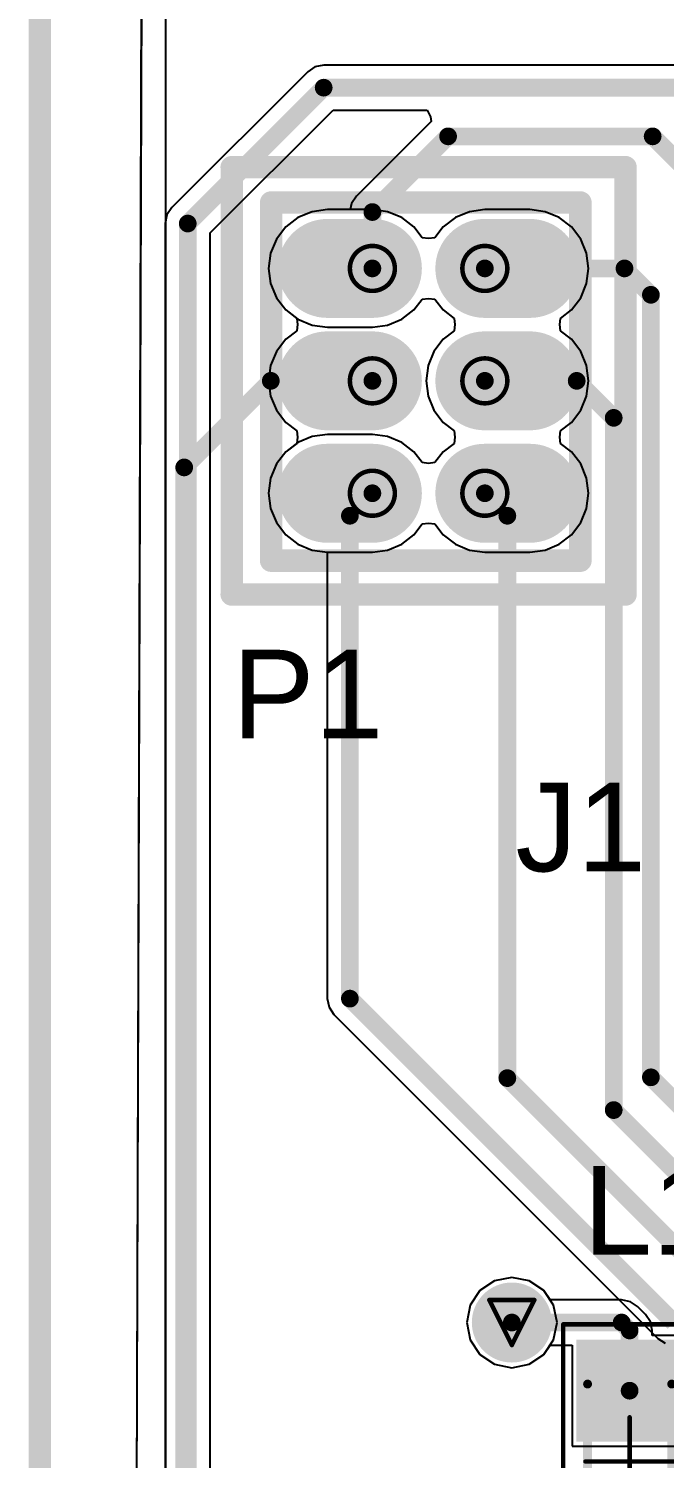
# Model space of a CAD drawing. Header units: inches. Extents: x -3 to 423, y -3 to 110.
# Drawn here: x 31.24 to 38.42, y 24.04 to 40.2 of the extents above; entities that cross this region are included whole.
import ezdxf

# ---------------------------------------------------------------- set-up
doc = ezdxf.new("R2010")
doc.units = ezdxf.units.IN
for name, color, linetype in [('Board Outline', 56, 'Continuous'), ('Bottom Layer', 5, 'Continuous'), ('Bottom Solder', 6, 'Continuous'), ('Drill Drawing', 1, 'Continuous'), ('Mechanical 1', 6, 'Continuous'), ('Mechanical 14', 56, 'Continuous'), ('Mechanical 15', 56, 'Continuous'), ('Mid Layer', 16, 'Continuous'), ('Mid Layer 2', 76, 'Continuous'), ('Multi-Layer', 9, 'Continuous'), ('Pad Holes', 156, 'Continuous'), ('Top Layer', 1, 'Continuous'), ('Top Overlay', 2, 'Continuous'), ('Top Paste', 8, 'Continuous'), ('Top Solder', 216, 'Continuous'), ('Via Holes', 16, 'Continuous')]:
    doc.layers.add(name, color=color, linetype=linetype)
doc.styles.add('Arial', font='', dxfattribs={"height": 0.2})
doc.styles.get('Arial').set_extended_font_data('Arial')

# ---------------------------------------------------------------- blocks, each defined once
blk = doc.blocks.new('L_1608_51')
at = {"layer": 'Top Layer'}
for points in [[(-1.275, -0.5), (-1.275, 0.5), (-0.325, 0.5), (-0.325, -0.5)], [(0.325, -0.5), (0.325, 0.5), (1.275, 0.5), (1.275, -0.5)]]:
    blk.add_hatch(color=1, dxfattribs=at).paths.add_polyline_path(points)
at = {"layer": 'Top Paste'}
for points in [[(-1.275, -0.5), (-1.275, 0.5), (-0.325, 0.5), (-0.325, -0.5)], [(0.325, -0.5), (0.325, 0.5), (1.275, 0.5), (1.275, -0.5)]]:
    blk.add_hatch(color=8, dxfattribs=at).paths.add_polyline_path(points)
at = {"layer": 'Top Solder'}
for points in [[(-1.377, -0.602), (-1.377, 0.602), (-0.223, 0.602), (-0.223, -0.602)], [(0.223, -0.602), (0.223, 0.602), (1.377, 0.602), (1.377, -0.602)]]:
    blk.add_hatch(color=216, dxfattribs=at).paths.add_polyline_path(points)
at = {"layer": 'Mechanical 14'}
for points in [[(0.875, 0.475, 0.1, 0.1, 0), (-0.875, 0.475, 0.1, 0.1, 0)], [(-0.875, -0.475, 0.1, 0.1, 0), (-0.875, 0.475, 0.1, 0.1, 0)], [(0.875, -0.475, 0.1, 0.1, 0), (0.875, 0.475, 0.1, 0.1, 0)], [(0.875, -0.475, 0.1, 0.1, 0), (-0.875, -0.475, 0.1, 0.1, 0)]]:
    blk.add_lwpolyline(points, format="xyseb", dxfattribs=at)
for points in [[(-0.9, 0.475, 0.05, 0.05, 1), (-0.85, 0.475, 0.05, 0.05, 1)], [(-0.9, 0.475, 0.05, 0.05, 1), (-0.85, 0.475, 0.05, 0.05, 1)], [(0.85, 0.475, 0.05, 0.05, 1), (0.9, 0.475, 0.05, 0.05, 1)], [(0.85, 0.475, 0.05, 0.05, 1), (0.9, 0.475, 0.05, 0.05, 1)], [(-0.9, -0.475, 0.05, 0.05, 1), (-0.85, -0.475, 0.05, 0.05, 1)], [(-0.9, -0.475, 0.05, 0.05, 1), (-0.85, -0.475, 0.05, 0.05, 1)], [(0.85, -0.475, 0.05, 0.05, 1), (0.9, -0.475, 0.05, 0.05, 1)], [(0.85, -0.475, 0.05, 0.05, 1), (0.9, -0.475, 0.05, 0.05, 1)]]:
    blk.add_lwpolyline(points, format="xyseb", close=True, dxfattribs=at)
at = {"layer": 'Mechanical 15'}
for points in [[(1.55, 0.75, 0.05, 0.05, 0), (-1.55, 0.75, 0.05, 0.05, 0)], [(-1.55, -0.75, 0.05, 0.05, 0), (-1.55, 0.75, 0.05, 0.05, 0)], [(1.55, -0.75, 0.05, 0.05, 0), (1.55, 0.75, 0.05, 0.05, 0)], [(0, -0.5, 0.05, 0.05, 0), (0, 0.5, 0.05, 0.05, 0)], [(0.5, 0, 0.05, 0.05, 0), (-0.5, 0, 0.05, 0.05, 0)], [(1.55, -0.75, 0.05, 0.05, 0), (-1.55, -0.75, 0.05, 0.05, 0)]]:
    blk.add_lwpolyline(points, format="xyseb", dxfattribs=at)
for points in [[(-1.562, 0.75, 0.025, 0.025, 1), (-1.538, 0.75, 0.025, 0.025, 1)], [(-1.562, 0.75, 0.025, 0.025, 1), (-1.538, 0.75, 0.025, 0.025, 1)], [(1.538, 0.75, 0.025, 0.025, 1), (1.562, 0.75, 0.025, 0.025, 1)], [(1.538, 0.75, 0.025, 0.025, 1), (1.562, 0.75, 0.025, 0.025, 1)], [(-0.012, 0.5, 0.025, 0.025, 1), (0.012, 0.5, 0.025, 0.025, 1)], [(-0.512, 0, 0.025, 0.025, 1), (-0.487, 0, 0.025, 0.025, 1)], [(0.487, 0, 0.025, 0.025, 1), (0.512, 0, 0.025, 0.025, 1)], [(-0.012, -0.5, 0.025, 0.025, 1), (0.012, -0.5, 0.025, 0.025, 1)], [(-1.562, -0.75, 0.025, 0.025, 1), (-1.538, -0.75, 0.025, 0.025, 1)], [(-1.562, -0.75, 0.025, 0.025, 1), (-1.538, -0.75, 0.025, 0.025, 1)], [(1.538, -0.75, 0.025, 0.025, 1), (1.562, -0.75, 0.025, 0.025, 1)], [(1.538, -0.75, 0.025, 0.025, 1), (1.562, -0.75, 0.025, 0.025, 1)]]:
    blk.add_lwpolyline(points, format="xyseb", close=True, dxfattribs=at)
blk = doc.blocks.new('3_2A_1_27_D______S______100')
at = {"layer": 'Bottom Layer'}
h = blk.add_hatch(color=5, dxfattribs=at)
edge = h.paths.add_edge_path()
edge.add_arc((-1.27, 0.635), 0.508, 180, 360)
edge.add_line((-0.762, 0.635), (-0.762, 1.143))
edge.add_arc((-1.27, 1.143), 0.508, 0, 180)
edge.add_line((-1.778, 1.143), (-1.778, 0.635))
h = blk.add_hatch(color=5, dxfattribs=at)
edge = h.paths.add_edge_path()
edge.add_arc((0, 0.635), 0.508, 180, 360)
edge.add_line((0.508, 0.635), (0.508, 1.143))
edge.add_arc((0, 1.143), 0.508, 0, 180)
edge.add_line((-0.508, 1.143), (-0.508, 0.635))
h = blk.add_hatch(color=5, dxfattribs=at)
edge = h.paths.add_edge_path()
edge.add_arc((1.27, 0.635), 0.508, 180, 360)
edge.add_line((1.778, 0.635), (1.778, 1.143))
edge.add_arc((1.27, 1.143), 0.508, 0, 180)
edge.add_line((0.762, 1.143), (0.762, 0.635))
h = blk.add_hatch(color=5, dxfattribs=at)
edge = h.paths.add_edge_path()
edge.add_arc((-1.27, -1.143), 0.508, 180, 360)
edge.add_line((-0.762, -1.143), (-0.762, -0.635))
edge.add_arc((-1.27, -0.635), 0.508, 0, 180)
edge.add_line((-1.778, -0.635), (-1.778, -1.143))
h = blk.add_hatch(color=5, dxfattribs=at)
edge = h.paths.add_edge_path()
edge.add_arc((0, -1.143), 0.508, 180, 360)
edge.add_line((0.508, -1.143), (0.508, -0.635))
edge.add_arc((0, -0.635), 0.508, 0, 180)
edge.add_line((-0.508, -0.635), (-0.508, -1.143))
h = blk.add_hatch(color=5, dxfattribs=at)
edge = h.paths.add_edge_path()
edge.add_arc((1.27, -1.143), 0.508, 180, 360)
edge.add_line((1.778, -1.143), (1.778, -0.635))
edge.add_arc((1.27, -0.635), 0.508, 0, 180)
edge.add_line((0.762, -0.635), (0.762, -1.143))
at = {"layer": 'Bottom Solder'}
h = blk.add_hatch(color=6, dxfattribs=at)
edge = h.paths.add_edge_path()
edge.add_arc((-1.27, 0.635), 0.559, 180, 360)
edge.add_line((-0.711, 0.635), (-0.711, 1.143))
edge.add_arc((-1.27, 1.143), 0.559, 0, 180)
edge.add_line((-1.829, 1.143), (-1.829, 0.635))
h = blk.add_hatch(color=6, dxfattribs=at)
edge = h.paths.add_edge_path()
edge.add_arc((0, 0.635), 0.559, 180, 360)
edge.add_line((0.559, 0.635), (0.559, 1.143))
edge.add_arc((0, 1.143), 0.559, 0, 180)
edge.add_line((-0.559, 1.143), (-0.559, 0.635))
h = blk.add_hatch(color=6, dxfattribs=at)
edge = h.paths.add_edge_path()
edge.add_arc((1.27, 0.635), 0.559, 180, 360)
edge.add_line((1.829, 0.635), (1.829, 1.143))
edge.add_arc((1.27, 1.143), 0.559, 0, 180)
edge.add_line((0.711, 1.143), (0.711, 0.635))
h = blk.add_hatch(color=6, dxfattribs=at)
edge = h.paths.add_edge_path()
edge.add_arc((-1.27, -1.143), 0.559, 180, 360)
edge.add_line((-0.711, -1.143), (-0.711, -0.635))
edge.add_arc((-1.27, -0.635), 0.559, 0, 180)
edge.add_line((-1.829, -0.635), (-1.829, -1.143))
h = blk.add_hatch(color=6, dxfattribs=at)
edge = h.paths.add_edge_path()
edge.add_arc((0, -1.143), 0.559, 180, 360)
edge.add_line((0.559, -1.143), (0.559, -0.635))
edge.add_arc((0, -0.635), 0.559, 0, 180)
edge.add_line((-0.559, -0.635), (-0.559, -1.143))
h = blk.add_hatch(color=6, dxfattribs=at)
edge = h.paths.add_edge_path()
edge.add_arc((1.27, -1.143), 0.559, 180, 360)
edge.add_line((1.829, -1.143), (1.829, -0.635))
edge.add_arc((1.27, -0.635), 0.559, 0, 180)
edge.add_line((0.711, -0.635), (0.711, -1.143))
at = {"layer": 'Mid Layer'}
h = blk.add_hatch(color=16, dxfattribs=at)
edge = h.paths.add_edge_path()
edge.add_arc((-1.27, 0.635), 0.508, 180, 360)
edge.add_line((-0.762, 0.635), (-0.762, 1.143))
edge.add_arc((-1.27, 1.143), 0.508, 0, 180)
edge.add_line((-1.778, 1.143), (-1.778, 0.635))
h = blk.add_hatch(color=16, dxfattribs=at)
edge = h.paths.add_edge_path()
edge.add_arc((0, 0.635), 0.508, 180, 360)
edge.add_line((0.508, 0.635), (0.508, 1.143))
edge.add_arc((0, 1.143), 0.508, 0, 180)
edge.add_line((-0.508, 1.143), (-0.508, 0.635))
h = blk.add_hatch(color=16, dxfattribs=at)
edge = h.paths.add_edge_path()
edge.add_arc((1.27, 0.635), 0.508, 180, 360)
edge.add_line((1.778, 0.635), (1.778, 1.143))
edge.add_arc((1.27, 1.143), 0.508, 0, 180)
edge.add_line((0.762, 1.143), (0.762, 0.635))
h = blk.add_hatch(color=16, dxfattribs=at)
edge = h.paths.add_edge_path()
edge.add_arc((-1.27, -1.143), 0.508, 180, 360)
edge.add_line((-0.762, -1.143), (-0.762, -0.635))
edge.add_arc((-1.27, -0.635), 0.508, 0, 180)
edge.add_line((-1.778, -0.635), (-1.778, -1.143))
h = blk.add_hatch(color=16, dxfattribs=at)
edge = h.paths.add_edge_path()
edge.add_arc((0, -1.143), 0.508, 180, 360)
edge.add_line((0.508, -1.143), (0.508, -0.635))
edge.add_arc((0, -0.635), 0.508, 0, 180)
edge.add_line((-0.508, -0.635), (-0.508, -1.143))
h = blk.add_hatch(color=16, dxfattribs=at)
edge = h.paths.add_edge_path()
edge.add_arc((1.27, -1.143), 0.508, 180, 360)
edge.add_line((1.778, -1.143), (1.778, -0.635))
edge.add_arc((1.27, -0.635), 0.508, 0, 180)
edge.add_line((0.762, -0.635), (0.762, -1.143))
at = {"layer": 'Mid Layer 2'}
h = blk.add_hatch(color=76, dxfattribs=at)
edge = h.paths.add_edge_path()
edge.add_arc((-1.27, 0.635), 0.508, 180, 360)
edge.add_line((-0.762, 0.635), (-0.762, 1.143))
edge.add_arc((-1.27, 1.143), 0.508, 0, 180)
edge.add_line((-1.778, 1.143), (-1.778, 0.635))
h = blk.add_hatch(color=76, dxfattribs=at)
edge = h.paths.add_edge_path()
edge.add_arc((0, 0.635), 0.508, 180, 360)
edge.add_line((0.508, 0.635), (0.508, 1.143))
edge.add_arc((0, 1.143), 0.508, 0, 180)
edge.add_line((-0.508, 1.143), (-0.508, 0.635))
h = blk.add_hatch(color=76, dxfattribs=at)
edge = h.paths.add_edge_path()
edge.add_arc((1.27, 0.635), 0.508, 180, 360)
edge.add_line((1.778, 0.635), (1.778, 1.143))
edge.add_arc((1.27, 1.143), 0.508, 0, 180)
edge.add_line((0.762, 1.143), (0.762, 0.635))
h = blk.add_hatch(color=76, dxfattribs=at)
edge = h.paths.add_edge_path()
edge.add_arc((-1.27, -1.143), 0.508, 180, 360)
edge.add_line((-0.762, -1.143), (-0.762, -0.635))
edge.add_arc((-1.27, -0.635), 0.508, 0, 180)
edge.add_line((-1.778, -0.635), (-1.778, -1.143))
h = blk.add_hatch(color=76, dxfattribs=at)
edge = h.paths.add_edge_path()
edge.add_arc((0, -1.143), 0.508, 180, 360)
edge.add_line((0.508, -1.143), (0.508, -0.635))
edge.add_arc((0, -0.635), 0.508, 0, 180)
edge.add_line((-0.508, -0.635), (-0.508, -1.143))
h = blk.add_hatch(color=76, dxfattribs=at)
edge = h.paths.add_edge_path()
edge.add_arc((1.27, -1.143), 0.508, 180, 360)
edge.add_line((1.778, -1.143), (1.778, -0.635))
edge.add_arc((1.27, -0.635), 0.508, 0, 180)
edge.add_line((0.762, -0.635), (0.762, -1.143))
at = {"layer": 'Multi-Layer'}
h = blk.add_hatch(color=9, dxfattribs=at)
edge = h.paths.add_edge_path()
edge.add_arc((-1.27, 0.635), 0.508, 180, 360)
edge.add_line((-0.762, 0.635), (-0.762, 1.143))
edge.add_arc((-1.27, 1.143), 0.508, 0, 180)
edge.add_line((-1.778, 1.143), (-1.778, 0.635))
h = blk.add_hatch(color=9, dxfattribs=at)
edge = h.paths.add_edge_path()
edge.add_arc((0, 0.635), 0.508, 180, 360)
edge.add_line((0.508, 0.635), (0.508, 1.143))
edge.add_arc((0, 1.143), 0.508, 0, 180)
edge.add_line((-0.508, 1.143), (-0.508, 0.635))
h = blk.add_hatch(color=9, dxfattribs=at)
edge = h.paths.add_edge_path()
edge.add_arc((1.27, 0.635), 0.508, 180, 360)
edge.add_line((1.778, 0.635), (1.778, 1.143))
edge.add_arc((1.27, 1.143), 0.508, 0, 180)
edge.add_line((0.762, 1.143), (0.762, 0.635))
h = blk.add_hatch(color=9, dxfattribs=at)
edge = h.paths.add_edge_path()
edge.add_arc((-1.27, -1.143), 0.508, 180, 360)
edge.add_line((-0.762, -1.143), (-0.762, -0.635))
edge.add_arc((-1.27, -0.635), 0.508, 0, 180)
edge.add_line((-1.778, -0.635), (-1.778, -1.143))
h = blk.add_hatch(color=9, dxfattribs=at)
edge = h.paths.add_edge_path()
edge.add_arc((0, -1.143), 0.508, 180, 360)
edge.add_line((0.508, -1.143), (0.508, -0.635))
edge.add_arc((0, -0.635), 0.508, 0, 180)
edge.add_line((-0.508, -0.635), (-0.508, -1.143))
h = blk.add_hatch(color=9, dxfattribs=at)
edge = h.paths.add_edge_path()
edge.add_arc((1.27, -1.143), 0.508, 180, 360)
edge.add_line((1.778, -1.143), (1.778, -0.635))
edge.add_arc((1.27, -0.635), 0.508, 0, 180)
edge.add_line((0.762, -0.635), (0.762, -1.143))
at = {"layer": 'Pad Holes'}
h = blk.add_hatch(color=7, dxfattribs=at)
edge = h.paths.add_edge_path()
edge.add_arc((-1.27, 0.635), 0.356, 0, 360)
h = blk.add_hatch(color=7, dxfattribs=at)
edge = h.paths.add_edge_path()
edge.add_arc((0, 0.635), 0.356, 0, 360)
h = blk.add_hatch(color=7, dxfattribs=at)
edge = h.paths.add_edge_path()
edge.add_arc((1.27, 0.635), 0.356, 0, 360)
h = blk.add_hatch(color=7, dxfattribs=at)
edge = h.paths.add_edge_path()
edge.add_arc((-1.27, -0.635), 0.356, 0, 360)
h = blk.add_hatch(color=7, dxfattribs=at)
edge = h.paths.add_edge_path()
edge.add_arc((0, -0.635), 0.356, 0, 360)
h = blk.add_hatch(color=7, dxfattribs=at)
edge = h.paths.add_edge_path()
edge.add_arc((1.27, -0.635), 0.356, 0, 360)
at = {"layer": 'Top Layer'}
h = blk.add_hatch(color=1, dxfattribs=at)
edge = h.paths.add_edge_path()
edge.add_arc((-1.27, 0.635), 0.508, 180, 360)
edge.add_line((-0.762, 0.635), (-0.762, 1.143))
edge.add_arc((-1.27, 1.143), 0.508, 0, 180)
edge.add_line((-1.778, 1.143), (-1.778, 0.635))
h = blk.add_hatch(color=1, dxfattribs=at)
edge = h.paths.add_edge_path()
edge.add_arc((0, 0.635), 0.508, 180, 360)
edge.add_line((0.508, 0.635), (0.508, 1.143))
edge.add_arc((0, 1.143), 0.508, 0, 180)
edge.add_line((-0.508, 1.143), (-0.508, 0.635))
h = blk.add_hatch(color=1, dxfattribs=at)
edge = h.paths.add_edge_path()
edge.add_arc((1.27, 0.635), 0.508, 180, 360)
edge.add_line((1.778, 0.635), (1.778, 1.143))
edge.add_arc((1.27, 1.143), 0.508, 0, 180)
edge.add_line((0.762, 1.143), (0.762, 0.635))
h = blk.add_hatch(color=1, dxfattribs=at)
edge = h.paths.add_edge_path()
edge.add_arc((-1.27, -1.143), 0.508, 180, 360)
edge.add_line((-0.762, -1.143), (-0.762, -0.635))
edge.add_arc((-1.27, -0.635), 0.508, 0, 180)
edge.add_line((-1.778, -0.635), (-1.778, -1.143))
h = blk.add_hatch(color=1, dxfattribs=at)
edge = h.paths.add_edge_path()
edge.add_arc((0, -1.143), 0.508, 180, 360)
edge.add_line((0.508, -1.143), (0.508, -0.635))
edge.add_arc((0, -0.635), 0.508, 0, 180)
edge.add_line((-0.508, -0.635), (-0.508, -1.143))
h = blk.add_hatch(color=1, dxfattribs=at)
edge = h.paths.add_edge_path()
edge.add_arc((1.27, -1.143), 0.508, 180, 360)
edge.add_line((1.778, -1.143), (1.778, -0.635))
edge.add_arc((1.27, -0.635), 0.508, 0, 180)
edge.add_line((0.762, -0.635), (0.762, -1.143))
at = {"layer": 'Top Solder'}
h = blk.add_hatch(color=216, dxfattribs=at)
edge = h.paths.add_edge_path()
edge.add_arc((-1.27, 0.635), 0.559, 180, 360)
edge.add_line((-0.711, 0.635), (-0.711, 1.143))
edge.add_arc((-1.27, 1.143), 0.559, 0, 180)
edge.add_line((-1.829, 1.143), (-1.829, 0.635))
h = blk.add_hatch(color=216, dxfattribs=at)
edge = h.paths.add_edge_path()
edge.add_arc((0, 0.635), 0.559, 180, 360)
edge.add_line((0.559, 0.635), (0.559, 1.143))
edge.add_arc((0, 1.143), 0.559, 0, 180)
edge.add_line((-0.559, 1.143), (-0.559, 0.635))
h = blk.add_hatch(color=216, dxfattribs=at)
edge = h.paths.add_edge_path()
edge.add_arc((1.27, 0.635), 0.559, 180, 360)
edge.add_line((1.829, 0.635), (1.829, 1.143))
edge.add_arc((1.27, 1.143), 0.559, 0, 180)
edge.add_line((0.711, 1.143), (0.711, 0.635))
h = blk.add_hatch(color=216, dxfattribs=at)
edge = h.paths.add_edge_path()
edge.add_arc((-1.27, -1.143), 0.559, 180, 360)
edge.add_line((-0.711, -1.143), (-0.711, -0.635))
edge.add_arc((-1.27, -0.635), 0.559, 0, 180)
edge.add_line((-1.829, -0.635), (-1.829, -1.143))
h = blk.add_hatch(color=216, dxfattribs=at)
edge = h.paths.add_edge_path()
edge.add_arc((0, -1.143), 0.559, 180, 360)
edge.add_line((0.559, -1.143), (0.559, -0.635))
edge.add_arc((0, -0.635), 0.559, 0, 180)
edge.add_line((-0.559, -0.635), (-0.559, -1.143))
h = blk.add_hatch(color=216, dxfattribs=at)
edge = h.paths.add_edge_path()
edge.add_arc((1.27, -1.143), 0.559, 180, 360)
edge.add_line((1.829, -1.143), (1.829, -0.635))
edge.add_arc((1.27, -0.635), 0.559, 0, 180)
edge.add_line((0.711, -0.635), (0.711, -1.143))
at = {"layer": 'Mechanical 1'}
for points in [[(-2.032, 1.778, 0.254, 0.254, 0), (2.015, 1.778, 0.254, 0.254, 0)], [(-2.032, 1.778, 0.254, 0.254, 0), (-2.032, -1.714, 0.254, 0.254, 0)], [(2.015, 1.778, 0.254, 0.254, 0), (2.015, -1.714, 0.254, 0.254, 0)], [(-2.032, -1.714, 0.254, 0.254, 0), (2.015, -1.714, 0.254, 0.254, 0)]]:
    blk.add_lwpolyline(points, format="xyseb", dxfattribs=at)
for points in [[(-2.095, 1.778, 0.127, 0.127, 1), (-1.968, 1.778, 0.127, 0.127, 1)], [(-2.095, 1.778, 0.127, 0.127, 1), (-1.968, 1.778, 0.127, 0.127, 1)], [(1.951, 1.778, 0.127, 0.127, 1), (2.078, 1.778, 0.127, 0.127, 1)], [(1.951, 1.778, 0.127, 0.127, 1), (2.078, 1.778, 0.127, 0.127, 1)], [(-2.095, -1.714, 0.127, 0.127, 1), (-1.968, -1.714, 0.127, 0.127, 1)], [(-2.095, -1.714, 0.127, 0.127, 1), (-1.968, -1.714, 0.127, 0.127, 1)], [(1.951, -1.714, 0.127, 0.127, 1), (2.078, -1.714, 0.127, 0.127, 1)], [(1.951, -1.714, 0.127, 0.127, 1), (2.078, -1.714, 0.127, 0.127, 1)]]:
    blk.add_lwpolyline(points, format="xyseb", close=True, dxfattribs=at)
at = {"layer": 'Top Overlay'}
for points in [[(-2.413, 2.223, 0.254, 0.254, 0), (2.413, 2.223, 0.254, 0.254, 0)], [(-2.413, 2.223, 0.254, 0.254, 0), (-2.413, -2.223, 0.254, 0.254, 0)], [(2.413, 2.223, 0.254, 0.254, 0), (2.413, -2.223, 0.254, 0.254, 0)], [(-2.413, -2.223, 0.254, 0.254, 0), (2.413, -2.223, 0.254, 0.254, 0)]]:
    blk.add_lwpolyline(points, format="xyseb", dxfattribs=at)
for points in [[(-2.477, 2.223, 0.127, 0.127, 1), (-2.349, 2.223, 0.127, 0.127, 1)], [(-2.477, 2.223, 0.127, 0.127, 1), (-2.349, 2.223, 0.127, 0.127, 1)], [(2.349, 2.223, 0.127, 0.127, 1), (2.477, 2.223, 0.127, 0.127, 1)], [(2.349, 2.223, 0.127, 0.127, 1), (2.477, 2.223, 0.127, 0.127, 1)], [(-2.477, -2.223, 0.127, 0.127, 1), (-2.349, -2.223, 0.127, 0.127, 1)], [(-2.477, -2.223, 0.127, 0.127, 1), (-2.349, -2.223, 0.127, 0.127, 1)], [(2.349, -2.223, 0.127, 0.127, 1), (2.477, -2.223, 0.127, 0.127, 1)], [(2.349, -2.223, 0.127, 0.127, 1), (2.477, -2.223, 0.127, 0.127, 1)]]:
    blk.add_lwpolyline(points, format="xyseb", close=True, dxfattribs=at)

msp = doc.modelspace()

# ---------------------------------------------------------------- hatches: boundary and pattern name
at = {"layer": 'Bottom Layer'}
h = msp.add_hatch(color=5, dxfattribs=at)
edge = h.paths.add_edge_path()
edge.add_arc((36.7, 25.58), 0.35, 0, 360)
at = {"layer": 'Bottom Solder'}
h = msp.add_hatch(color=6, dxfattribs=at)
edge = h.paths.add_edge_path()
edge.add_arc((36.7, 25.58), 0.452, 0, 360)
at = {"layer": 'Mid Layer'}
h = msp.add_hatch(color=16, dxfattribs=at)
edge = h.paths.add_edge_path()
edge.add_arc((36.7, 25.58), 0.35, 0, 360)
at = {"layer": 'Mid Layer 2'}
h = msp.add_hatch(color=76, dxfattribs=at)
edge = h.paths.add_edge_path()
edge.add_arc((36.7, 25.58), 0.35, 0, 360)
at = {"layer": 'Top Layer'}
h = msp.add_hatch(color=1, dxfattribs=at)
edge = h.paths.add_edge_path()
edge.add_arc((36.7, 25.58), 0.35, 0, 360)
at = {"layer": 'Top Solder'}
h = msp.add_hatch(color=216, dxfattribs=at)
edge = h.paths.add_edge_path()
edge.add_arc((36.7, 25.58), 0.452, 0, 360)
at = {"layer": 'Via Holes'}
h = msp.add_hatch(color=7, dxfattribs=at)
edge = h.paths.add_edge_path()
edge.add_arc((36.7, 25.58), 0.25, 0, 360)

# ---------------------------------------------------------------- linework, layer by layer
at = {"layer": 'Board Outline'}
msp.add_lwpolyline([(31.37, 23.771, 0.254, 0.254, 0), (31.37, 59.42, 0.254, 0.254, 0)], format="xyseb", dxfattribs=at)
at = {"layer": 'Bottom Layer'}
for p, q in [((32.462, 22.569), (32.584, 60.681)), ((34.477, 39.765), (34.395, 39.71)), ((34.575, 39.785), (34.477, 39.765)), ((43.204, 39.785), (34.575, 39.785)), ((34.395, 39.71), (32.86, 38.175)), ((33.295, 37.889), (34.681, 39.275)), ((34.681, 39.275), (35.743, 39.275)), ((35.743, 39.275), (35.781, 39.199)), ((35.788, 39.148), (34.945, 38.305)), ((35.781, 39.199), (35.788, 39.148)), ((34.945, 38.305), (34.89, 38.223)), ((32.86, 38.175), (32.805, 38.093)), ((34.445, 38.129), (34.285, 38.063)), ((34.617, 38.152), (34.445, 38.129)), ((34.875, 38.152), (34.617, 38.152)), ((34.89, 38.223), (34.875, 38.152)), ((32.805, 38.093), (32.785, 37.995)), ((32.785, 37.995), (32.785, 22.726)), ((34.285, 38.063), (34.148, 37.957)), ((33.295, 22.62), (33.295, 37.889)), ((34.042, 37.82), (33.976, 37.66)), ((34.148, 37.957), (34.042, 37.82)), ((33.976, 37.66), (33.953, 37.488)), ((33.953, 37.488), (33.976, 37.316)), ((33.976, 37.316), (34.042, 37.156)), ((34.042, 37.156), (34.148, 37.019)), ((34.148, 37.019), (34.285, 36.913)), ((35.457, 36.913), (35.594, 37.019)), ((35.594, 37.019), (35.689, 37.142)), ((35.689, 37.142), (35.76, 37.15)), ((35.76, 37.15), (35.831, 37.142)), ((35.831, 37.142), (35.926, 37.019)), ((35.926, 37.019), (36.049, 36.924)), ((34.285, 36.913), (34.445, 36.847)), ((34.445, 36.847), (34.617, 36.824)), ((35.125, 36.824), (35.297, 36.847)), ((35.297, 36.847), (35.457, 36.913)), ((36.049, 36.924), (36.057, 36.853)), ((36.057, 36.853), (36.049, 36.782)), ((34.617, 36.824), (35.125, 36.824)), ((35.926, 36.687), (35.82, 36.55)), ((36.049, 36.782), (35.926, 36.687)), ((35.82, 36.55), (35.754, 36.39)), ((35.754, 36.39), (35.731, 36.218)), ((35.731, 36.218), (35.754, 36.046)), ((35.754, 36.046), (35.82, 35.886)), ((35.82, 35.886), (35.926, 35.749)), ((35.926, 35.749), (36.049, 35.654)), ((34.445, 35.589), (34.285, 35.523)), ((34.617, 35.612), (34.445, 35.589)), ((35.125, 35.612), (34.617, 35.612)), ((35.297, 35.589), (35.125, 35.612)), ((35.457, 35.523), (35.297, 35.589)), ((36.049, 35.654), (36.057, 35.583)), ((36.057, 35.583), (36.049, 35.512)), ((34.148, 35.417), (34.042, 35.28)), ((34.285, 35.523), (34.148, 35.417)), ((35.594, 35.417), (35.457, 35.523)), ((35.689, 35.294), (35.594, 35.417)), ((35.926, 35.417), (35.831, 35.294)), ((36.049, 35.512), (35.926, 35.417)), ((34.042, 35.28), (33.976, 35.12)), ((35.76, 35.286), (35.689, 35.294)), ((35.831, 35.294), (35.76, 35.286)), ((33.976, 35.12), (33.953, 34.948)), ((33.953, 34.948), (33.976, 34.776)), ((33.976, 34.776), (34.042, 34.616)), ((34.042, 34.616), (34.148, 34.479)), ((34.148, 34.479), (34.285, 34.373)), ((34.285, 34.373), (34.445, 34.307)), ((34.445, 34.307), (34.616, 34.284)), ((34.616, 34.284), (34.616, 29.239)), ((34.616, 29.239), (34.636, 29.141)), ((34.636, 29.141), (34.691, 29.059)), ((34.691, 29.059), (38.35, 25.4)), ((36.505, 26.051), (36.34, 25.94)), ((36.7, 26.09), (36.505, 26.051)), ((36.895, 26.051), (36.7, 26.09)), ((37.06, 25.94), (36.895, 26.051)), ((36.34, 25.94), (36.229, 25.775)), ((37.171, 25.775), (37.06, 25.94)), ((36.229, 25.775), (36.19, 25.58)), ((37.21, 25.58), (37.171, 25.775)), ((36.19, 25.58), (36.229, 25.385)), ((37.171, 25.385), (37.21, 25.58)), ((36.229, 25.385), (36.34, 25.22)), ((37.06, 25.22), (37.171, 25.385)), ((38.35, 25.4), (38.432, 25.345)), ((36.34, 25.22), (36.505, 25.109)), ((36.895, 25.109), (37.06, 25.22)), ((36.505, 25.109), (36.7, 25.07)), ((36.7, 25.07), (36.895, 25.109))]:
    msp.add_line(p, q, dxfattribs=at)
for points in [[(33.04, 37.995, 0.2, 0.2, 0), (34.575, 39.53, 0.2, 0.2, 0)], [(34.575, 39.53, 0.2, 0.2, 0), (43.31, 39.53, 0.2, 0.2, 0)], [(35.125, 38.125, 0.2, 0.2, 0), (35.98, 38.98, 0.2, 0.2, 0)], [(35.98, 38.98, 0.2, 0.2, 0), (38.29, 38.98, 0.2, 0.2, 0)], [(38.29, 38.98, 0.2, 0.2, 0), (38.73, 38.54, 0.2, 0.2, 0)], [(35.125, 37.488, 0.2, 0.2, 0), (35.125, 38.125, 0.2, 0.2, 0)], [(33.04, 22.62, 0.2, 0.2, 0), (33.04, 37.995, 0.2, 0.2, 0)], [(36.395, 37.488, 0.2, 0.2, 0), (37.972, 37.488, 0.2, 0.2, 0)], [(37.972, 37.488, 0.2, 0.2, 0), (38.27, 37.19, 0.2, 0.2, 0)], [(38.27, 28.35, 0.2, 0.2, 0), (38.27, 37.19, 0.2, 0.2, 0)], [(36.395, 36.218, 0.2, 0.2, 0), (37.432, 36.218, 0.2, 0.2, 0)], [(37.432, 36.218, 0.2, 0.2, 0), (37.85, 35.8, 0.2, 0.2, 0)], [(37.85, 27.98, 0.2, 0.2, 0), (37.85, 35.8, 0.2, 0.2, 0)], [(34.871, 34.694, 0.2, 0.2, 0), (35.125, 34.948, 0.2, 0.2, 0)], [(36.395, 34.948, 0.2, 0.2, 0), (36.649, 34.694, 0.2, 0.2, 0)], [(34.871, 29.239, 0.2, 0.2, 0), (34.871, 34.694, 0.2, 0.2, 0)], [(36.649, 28.341, 0.2, 0.2, 0), (36.649, 34.694, 0.2, 0.2, 0)], [(34.871, 29.239, 0.2, 0.2, 0), (38.53, 25.58, 0.2, 0.2, 0)], [(36.649, 28.341, 0.2, 0.2, 0), (38.88, 26.11, 0.2, 0.2, 0)], [(38.27, 28.35, 0.2, 0.2, 0), (39.43, 27.19, 0.2, 0.2, 0)], [(37.85, 27.98, 0.2, 0.2, 0), (39.15, 26.68, 0.2, 0.2, 0)]]:
    msp.add_lwpolyline(points, format="xyseb", dxfattribs=at)
for points in [[(34.525, 39.53, 0.1, 0.1, 1), (34.625, 39.53, 0.1, 0.1, 1)], [(34.525, 39.53, 0.1, 0.1, 1), (34.625, 39.53, 0.1, 0.1, 1)], [(35.93, 38.98, 0.1, 0.1, 1), (36.03, 38.98, 0.1, 0.1, 1)], [(35.93, 38.98, 0.1, 0.1, 1), (36.03, 38.98, 0.1, 0.1, 1)], [(38.24, 38.98, 0.1, 0.1, 1), (38.34, 38.98, 0.1, 0.1, 1)], [(38.24, 38.98, 0.1, 0.1, 1), (38.34, 38.98, 0.1, 0.1, 1)], [(35.075, 38.125, 0.1, 0.1, 1), (35.175, 38.125, 0.1, 0.1, 1)], [(35.075, 38.125, 0.1, 0.1, 1), (35.175, 38.125, 0.1, 0.1, 1)], [(32.99, 37.995, 0.1, 0.1, 1), (33.09, 37.995, 0.1, 0.1, 1)], [(32.99, 37.995, 0.1, 0.1, 1), (33.09, 37.995, 0.1, 0.1, 1)], [(35.075, 37.488, 0.1, 0.1, 1), (35.175, 37.488, 0.1, 0.1, 1)], [(36.345, 37.488, 0.1, 0.1, 1), (36.445, 37.488, 0.1, 0.1, 1)], [(37.922, 37.488, 0.1, 0.1, 1), (38.022, 37.488, 0.1, 0.1, 1)], [(37.922, 37.488, 0.1, 0.1, 1), (38.022, 37.488, 0.1, 0.1, 1)], [(38.22, 37.19, 0.1, 0.1, 1), (38.32, 37.19, 0.1, 0.1, 1)], [(38.22, 37.19, 0.1, 0.1, 1), (38.32, 37.19, 0.1, 0.1, 1)], [(36.345, 36.218, 0.1, 0.1, 1), (36.445, 36.218, 0.1, 0.1, 1)], [(37.382, 36.218, 0.1, 0.1, 1), (37.482, 36.218, 0.1, 0.1, 1)], [(37.382, 36.218, 0.1, 0.1, 1), (37.482, 36.218, 0.1, 0.1, 1)], [(37.8, 35.8, 0.1, 0.1, 1), (37.9, 35.8, 0.1, 0.1, 1)], [(37.8, 35.8, 0.1, 0.1, 1), (37.9, 35.8, 0.1, 0.1, 1)], [(35.075, 34.948, 0.1, 0.1, 1), (35.175, 34.948, 0.1, 0.1, 1)], [(36.345, 34.948, 0.1, 0.1, 1), (36.445, 34.948, 0.1, 0.1, 1)], [(34.821, 34.694, 0.1, 0.1, 1), (34.921, 34.694, 0.1, 0.1, 1)], [(34.821, 34.694, 0.1, 0.1, 1), (34.921, 34.694, 0.1, 0.1, 1)], [(36.599, 34.694, 0.1, 0.1, 1), (36.699, 34.694, 0.1, 0.1, 1)], [(36.599, 34.694, 0.1, 0.1, 1), (36.699, 34.694, 0.1, 0.1, 1)], [(34.821, 29.239, 0.1, 0.1, 1), (34.921, 29.239, 0.1, 0.1, 1)], [(34.821, 29.239, 0.1, 0.1, 1), (34.921, 29.239, 0.1, 0.1, 1)], [(36.599, 28.341, 0.1, 0.1, 1), (36.699, 28.341, 0.1, 0.1, 1)], [(36.599, 28.341, 0.1, 0.1, 1), (36.699, 28.341, 0.1, 0.1, 1)], [(38.22, 28.35, 0.1, 0.1, 1), (38.32, 28.35, 0.1, 0.1, 1)], [(38.22, 28.35, 0.1, 0.1, 1), (38.32, 28.35, 0.1, 0.1, 1)], [(37.8, 27.98, 0.1, 0.1, 1), (37.9, 27.98, 0.1, 0.1, 1)], [(37.8, 27.98, 0.1, 0.1, 1), (37.9, 27.98, 0.1, 0.1, 1)]]:
    msp.add_lwpolyline(points, format="xyseb", close=True, dxfattribs=at)
at = {"layer": 'Drill Drawing'}
for points in [[(35.379, 37.488, 0.0508, 0.0508, 1), (34.871, 37.488, 0.0508, 0.0508, 1)], [(36.649, 37.488, 0.0508, 0.0508, 1), (36.141, 37.488, 0.0508, 0.0508, 1)], [(34.858, 37.488, 0.0254, 0.0254, 1), (34.884, 37.488, 0.0254, 0.0254, 1)], [(35.366, 37.488, 0.0254, 0.0254, 1), (35.392, 37.488, 0.0254, 0.0254, 1)], [(36.128, 37.488, 0.0254, 0.0254, 1), (36.154, 37.488, 0.0254, 0.0254, 1)], [(36.636, 37.488, 0.0254, 0.0254, 1), (36.662, 37.488, 0.0254, 0.0254, 1)], [(35.379, 36.218, 0.0508, 0.0508, 1), (34.871, 36.218, 0.0508, 0.0508, 1)], [(36.649, 36.218, 0.0508, 0.0508, 1), (36.141, 36.218, 0.0508, 0.0508, 1)], [(34.858, 36.218, 0.0254, 0.0254, 1), (34.884, 36.218, 0.0254, 0.0254, 1)], [(35.366, 36.218, 0.0254, 0.0254, 1), (35.392, 36.218, 0.0254, 0.0254, 1)], [(36.128, 36.218, 0.0254, 0.0254, 1), (36.154, 36.218, 0.0254, 0.0254, 1)], [(36.636, 36.218, 0.0254, 0.0254, 1), (36.662, 36.218, 0.0254, 0.0254, 1)], [(35.379, 34.948, 0.0508, 0.0508, 1), (34.871, 34.948, 0.0508, 0.0508, 1)], [(36.649, 34.948, 0.0508, 0.0508, 1), (36.141, 34.948, 0.0508, 0.0508, 1)], [(34.858, 34.948, 0.0254, 0.0254, 1), (34.884, 34.948, 0.0254, 0.0254, 1)], [(35.366, 34.948, 0.0254, 0.0254, 1), (35.392, 34.948, 0.0254, 0.0254, 1)], [(36.128, 34.948, 0.0254, 0.0254, 1), (36.154, 34.948, 0.0254, 0.0254, 1)], [(36.636, 34.948, 0.0254, 0.0254, 1), (36.662, 34.948, 0.0254, 0.0254, 1)], [(36.433, 25.834, 0.0254, 0.0254, 1), (36.459, 25.834, 0.0254, 0.0254, 1)], [(36.433, 25.834, 0.0254, 0.0254, 1), (36.459, 25.834, 0.0254, 0.0254, 1)], [(36.941, 25.834, 0.0254, 0.0254, 1), (36.967, 25.834, 0.0254, 0.0254, 1)], [(36.941, 25.834, 0.0254, 0.0254, 1), (36.967, 25.834, 0.0254, 0.0254, 1)], [(36.687, 25.326, 0.0254, 0.0254, 1), (36.713, 25.326, 0.0254, 0.0254, 1)], [(36.687, 25.326, 0.0254, 0.0254, 1), (36.713, 25.326, 0.0254, 0.0254, 1)]]:
    msp.add_lwpolyline(points, format="xyseb", close=True, dxfattribs=at)
for points in [[(36.446, 25.834, 0.0508, 0.0508, 0), (36.954, 25.834, 0.0508, 0.0508, 0)], [(36.446, 25.834, 0.0508, 0.0508, 0), (36.7, 25.326, 0.0508, 0.0508, 0)], [(36.7, 25.326, 0.0508, 0.0508, 0), (36.954, 25.834, 0.0508, 0.0508, 0)]]:
    msp.add_lwpolyline(points, format="xyseb", dxfattribs=at)
at = {"layer": 'Mechanical 1'}
msp.add_lwpolyline([(31.37, 79.42, 0.254, 0.254, 0), (31.37, 23.76, 0.254, 0.254, 0)], format="xyseb", dxfattribs=at)
at = {"layer": 'Mid Layer'}
for p, q in [((32.393, 0.89), (32.584, 60.681)), ((34.445, 38.129), (34.285, 38.063)), ((34.617, 38.152), (34.445, 38.129)), ((35.125, 38.152), (34.617, 38.152)), ((35.297, 38.129), (35.125, 38.152)), ((35.457, 38.063), (35.297, 38.129)), ((36.223, 38.129), (36.063, 38.063)), ((36.395, 38.152), (36.223, 38.129)), ((36.903, 38.152), (36.395, 38.152)), ((37.075, 38.129), (36.903, 38.152)), ((37.235, 38.063), (37.075, 38.129)), ((34.285, 38.063), (34.148, 37.957)), ((35.594, 37.957), (35.457, 38.063)), ((36.063, 38.063), (35.926, 37.957)), ((37.372, 37.957), (37.235, 38.063)), ((34.042, 37.82), (33.976, 37.66)), ((34.148, 37.957), (34.042, 37.82)), ((35.689, 37.834), (35.594, 37.957)), ((35.76, 37.826), (35.689, 37.834)), ((35.831, 37.834), (35.76, 37.826)), ((35.926, 37.957), (35.831, 37.834)), ((37.478, 37.82), (37.372, 37.957)), ((37.544, 37.66), (37.478, 37.82)), ((33.976, 37.66), (33.953, 37.488)), ((37.567, 37.488), (37.544, 37.66)), ((33.953, 37.488), (33.976, 37.316)), ((37.544, 37.316), (37.567, 37.488)), ((33.976, 37.316), (34.042, 37.156)), ((37.478, 37.156), (37.544, 37.316)), ((34.042, 37.156), (34.148, 37.019)), ((37.372, 37.019), (37.478, 37.156)), ((34.148, 37.019), (34.285, 36.913)), ((35.457, 36.913), (35.594, 37.019)), ((35.594, 37.019), (35.689, 37.142)), ((35.689, 37.142), (35.76, 37.15)), ((35.76, 37.15), (35.831, 37.142)), ((35.831, 37.142), (35.926, 37.019)), ((35.926, 37.019), (36.049, 36.924)), ((37.249, 36.924), (37.372, 37.019)), ((34.285, 36.913), (34.445, 36.847)), ((34.445, 36.847), (34.617, 36.824)), ((35.125, 36.824), (35.297, 36.847)), ((35.297, 36.847), (35.457, 36.913)), ((36.049, 36.924), (36.057, 36.853)), ((36.057, 36.853), (36.049, 36.782)), ((37.241, 36.853), (37.249, 36.924)), ((37.249, 36.782), (37.241, 36.853)), ((34.617, 36.824), (35.125, 36.824)), ((35.926, 36.687), (35.82, 36.55)), ((36.049, 36.782), (35.926, 36.687)), ((37.372, 36.687), (37.249, 36.782)), ((37.478, 36.55), (37.372, 36.687)), ((35.82, 36.55), (35.754, 36.39)), ((37.544, 36.39), (37.478, 36.55)), ((35.754, 36.39), (35.731, 36.218)), ((37.567, 36.218), (37.544, 36.39)), ((35.731, 36.218), (35.754, 36.046)), ((37.544, 36.046), (37.567, 36.218)), ((35.754, 36.046), (35.82, 35.886)), ((37.478, 35.886), (37.544, 36.046)), ((35.82, 35.886), (35.926, 35.749)), ((37.372, 35.749), (37.478, 35.886)), ((35.926, 35.749), (36.049, 35.654)), ((37.249, 35.654), (37.372, 35.749)), ((34.445, 35.589), (34.285, 35.523)), ((34.617, 35.612), (34.445, 35.589)), ((35.125, 35.612), (34.617, 35.612)), ((35.297, 35.589), (35.125, 35.612)), ((35.457, 35.523), (35.297, 35.589)), ((36.049, 35.654), (36.057, 35.583)), ((36.057, 35.583), (36.049, 35.512)), ((37.241, 35.583), (37.249, 35.654)), ((37.249, 35.512), (37.241, 35.583)), ((34.148, 35.417), (34.042, 35.28)), ((34.285, 35.523), (34.148, 35.417)), ((35.594, 35.417), (35.457, 35.523)), ((35.689, 35.294), (35.594, 35.417)), ((35.926, 35.417), (35.831, 35.294)), ((36.049, 35.512), (35.926, 35.417)), ((37.372, 35.417), (37.249, 35.512)), ((37.478, 35.28), (37.372, 35.417)), ((34.042, 35.28), (33.976, 35.12)), ((35.76, 35.286), (35.689, 35.294)), ((35.831, 35.294), (35.76, 35.286)), ((37.544, 35.12), (37.478, 35.28)), ((33.976, 35.12), (33.953, 34.948)), ((37.567, 34.948), (37.544, 35.12)), ((33.953, 34.948), (33.976, 34.776)), ((37.544, 34.776), (37.567, 34.948)), ((33.976, 34.776), (34.042, 34.616)), ((37.478, 34.616), (37.544, 34.776)), ((34.042, 34.616), (34.148, 34.479)), ((35.594, 34.479), (35.689, 34.602)), ((35.689, 34.602), (35.76, 34.61)), ((35.76, 34.61), (35.831, 34.602)), ((35.831, 34.602), (35.926, 34.479)), ((37.372, 34.479), (37.478, 34.616)), ((34.148, 34.479), (34.285, 34.373)), ((35.457, 34.373), (35.594, 34.479)), ((35.926, 34.479), (36.063, 34.373)), ((37.235, 34.373), (37.372, 34.479)), ((34.285, 34.373), (34.445, 34.307)), ((34.445, 34.307), (34.617, 34.284)), ((34.617, 34.284), (35.125, 34.284)), ((35.125, 34.284), (35.297, 34.307)), ((35.297, 34.307), (35.457, 34.373)), ((36.063, 34.373), (36.223, 34.307)), ((36.223, 34.307), (36.395, 34.284)), ((36.395, 34.284), (36.903, 34.284)), ((36.903, 34.284), (37.075, 34.307)), ((37.075, 34.307), (37.235, 34.373)), ((36.505, 26.051), (36.34, 25.94)), ((36.7, 26.09), (36.505, 26.051)), ((36.895, 26.051), (36.7, 26.09)), ((37.06, 25.94), (36.895, 26.051)), ((36.34, 25.94), (36.229, 25.775)), ((37.171, 25.775), (37.06, 25.94)), ((36.229, 25.775), (36.19, 25.58)), ((37.21, 25.58), (37.171, 25.775)), ((36.19, 25.58), (36.229, 25.385)), ((37.171, 25.385), (37.21, 25.58)), ((36.229, 25.385), (36.34, 25.22)), ((37.06, 25.22), (37.171, 25.385)), ((36.34, 25.22), (36.505, 25.109)), ((36.895, 25.109), (37.06, 25.22)), ((36.505, 25.109), (36.7, 25.07)), ((36.7, 25.07), (36.895, 25.109))]:
    msp.add_line(p, q, dxfattribs=at)
at = {"layer": 'Mid Layer 2'}
for p, q in [((32.791, 22.35), (32.792, 62.161)), ((34.445, 38.129), (34.285, 38.063)), ((34.617, 38.152), (34.445, 38.129)), ((35.125, 38.152), (34.617, 38.152)), ((35.297, 38.129), (35.125, 38.152)), ((35.457, 38.063), (35.297, 38.129)), ((36.223, 38.129), (36.063, 38.063)), ((36.395, 38.152), (36.223, 38.129)), ((36.903, 38.152), (36.395, 38.152)), ((37.075, 38.129), (36.903, 38.152)), ((37.235, 38.063), (37.075, 38.129)), ((34.285, 38.063), (34.148, 37.957)), ((35.594, 37.957), (35.457, 38.063)), ((36.063, 38.063), (35.926, 37.957)), ((37.372, 37.957), (37.235, 38.063)), ((34.042, 37.82), (33.976, 37.66)), ((34.148, 37.957), (34.042, 37.82)), ((35.689, 37.834), (35.594, 37.957)), ((35.76, 37.826), (35.689, 37.834)), ((35.831, 37.834), (35.76, 37.826)), ((35.926, 37.957), (35.831, 37.834)), ((37.478, 37.82), (37.372, 37.957)), ((37.544, 37.66), (37.478, 37.82)), ((33.976, 37.66), (33.953, 37.488)), ((37.567, 37.488), (37.544, 37.66)), ((33.953, 37.488), (33.976, 37.316)), ((37.544, 37.316), (37.567, 37.488)), ((33.976, 37.316), (34.042, 37.156)), ((37.478, 37.156), (37.544, 37.316)), ((34.042, 37.156), (34.148, 37.019)), ((37.372, 37.019), (37.478, 37.156)), ((34.148, 37.019), (34.271, 36.924)), ((37.249, 36.924), (37.372, 37.019)), ((34.271, 36.924), (34.279, 36.853)), ((34.279, 36.853), (34.271, 36.782)), ((37.241, 36.853), (37.249, 36.924)), ((37.249, 36.782), (37.241, 36.853)), ((34.148, 36.687), (34.042, 36.55)), ((34.271, 36.782), (34.148, 36.687)), ((37.372, 36.687), (37.249, 36.782)), ((37.478, 36.55), (37.372, 36.687)), ((34.042, 36.55), (33.976, 36.39)), ((37.544, 36.39), (37.478, 36.55)), ((33.976, 36.39), (33.953, 36.218)), ((37.567, 36.218), (37.544, 36.39)), ((33.953, 36.218), (33.976, 36.046)), ((37.544, 36.046), (37.567, 36.218)), ((33.976, 36.046), (34.042, 35.886)), ((37.478, 35.886), (37.544, 36.046)), ((34.042, 35.886), (34.148, 35.749)), ((37.372, 35.749), (37.478, 35.886)), ((34.148, 35.749), (34.271, 35.654)), ((37.249, 35.654), (37.372, 35.749)), ((34.271, 35.654), (34.279, 35.583)), ((34.279, 35.583), (34.271, 35.512)), ((37.241, 35.583), (37.249, 35.654)), ((37.249, 35.512), (37.241, 35.583)), ((34.148, 35.417), (34.042, 35.28)), ((34.271, 35.512), (34.148, 35.417)), ((37.372, 35.417), (37.249, 35.512)), ((37.478, 35.28), (37.372, 35.417)), ((34.042, 35.28), (33.976, 35.12)), ((37.544, 35.12), (37.478, 35.28)), ((33.976, 35.12), (33.953, 34.948)), ((37.567, 34.948), (37.544, 35.12)), ((33.953, 34.948), (33.976, 34.776)), ((37.544, 34.776), (37.567, 34.948)), ((33.976, 34.776), (34.042, 34.616)), ((37.478, 34.616), (37.544, 34.776)), ((34.042, 34.616), (34.148, 34.479)), ((35.594, 34.479), (35.689, 34.602)), ((35.689, 34.602), (35.76, 34.61)), ((35.76, 34.61), (35.831, 34.602)), ((35.831, 34.602), (35.926, 34.479)), ((37.372, 34.479), (37.478, 34.616)), ((34.148, 34.479), (34.285, 34.373)), ((35.457, 34.373), (35.594, 34.479)), ((35.926, 34.479), (36.063, 34.373)), ((37.235, 34.373), (37.372, 34.479)), ((34.285, 34.373), (34.445, 34.307)), ((34.445, 34.307), (34.617, 34.284)), ((34.617, 34.284), (35.125, 34.284)), ((35.125, 34.284), (35.297, 34.307)), ((35.297, 34.307), (35.457, 34.373)), ((36.063, 34.373), (36.223, 34.307)), ((36.223, 34.307), (36.395, 34.284)), ((36.395, 34.284), (36.903, 34.284)), ((36.903, 34.284), (37.075, 34.307)), ((37.075, 34.307), (37.235, 34.373))]:
    msp.add_line(p, q, dxfattribs=at)
at = {"layer": 'Top Layer'}
for p, q in [((32.459, 21.614), (32.584, 60.681)), ((34.445, 38.129), (34.285, 38.063)), ((34.617, 38.152), (34.445, 38.129)), ((35.125, 38.152), (34.617, 38.152)), ((35.297, 38.129), (35.125, 38.152)), ((35.457, 38.063), (35.297, 38.129)), ((36.223, 38.129), (36.063, 38.063)), ((36.395, 38.152), (36.223, 38.129)), ((36.903, 38.152), (36.395, 38.152)), ((37.075, 38.129), (36.903, 38.152)), ((37.235, 38.063), (37.075, 38.129)), ((34.285, 38.063), (34.148, 37.957)), ((35.594, 37.957), (35.457, 38.063)), ((36.063, 38.063), (35.926, 37.957)), ((37.372, 37.957), (37.235, 38.063)), ((34.042, 37.82), (33.976, 37.66)), ((34.148, 37.957), (34.042, 37.82)), ((35.689, 37.834), (35.594, 37.957)), ((35.76, 37.826), (35.689, 37.834)), ((35.831, 37.834), (35.76, 37.826)), ((35.926, 37.957), (35.831, 37.834)), ((37.478, 37.82), (37.372, 37.957)), ((37.544, 37.66), (37.478, 37.82)), ((33.976, 37.66), (33.953, 37.488)), ((37.567, 37.488), (37.544, 37.66)), ((33.953, 37.488), (33.976, 37.316)), ((37.544, 37.316), (37.567, 37.488)), ((33.976, 37.316), (34.042, 37.156)), ((37.478, 37.156), (37.544, 37.316)), ((34.042, 37.156), (34.148, 37.019)), ((37.372, 37.019), (37.478, 37.156)), ((34.148, 37.019), (34.285, 36.913)), ((35.457, 36.913), (35.594, 37.019)), ((35.594, 37.019), (35.689, 37.142)), ((35.689, 37.142), (35.76, 37.15)), ((35.76, 37.15), (35.831, 37.142)), ((35.831, 37.142), (35.926, 37.019)), ((35.926, 37.019), (36.049, 36.924)), ((37.249, 36.924), (37.372, 37.019)), ((34.285, 36.913), (34.445, 36.847)), ((34.445, 36.847), (34.617, 36.824)), ((35.125, 36.824), (35.297, 36.847)), ((35.297, 36.847), (35.457, 36.913)), ((36.049, 36.924), (36.057, 36.853)), ((36.057, 36.853), (36.049, 36.782)), ((37.241, 36.853), (37.249, 36.924)), ((37.249, 36.782), (37.241, 36.853)), ((34.617, 36.824), (35.125, 36.824)), ((35.926, 36.687), (35.82, 36.55)), ((36.049, 36.782), (35.926, 36.687)), ((37.372, 36.687), (37.249, 36.782)), ((37.478, 36.55), (37.372, 36.687)), ((35.82, 36.55), (35.754, 36.39)), ((37.544, 36.39), (37.478, 36.55)), ((35.754, 36.39), (35.731, 36.218)), ((37.567, 36.218), (37.544, 36.39)), ((35.731, 36.218), (35.754, 36.046)), ((37.544, 36.046), (37.567, 36.218)), ((35.754, 36.046), (35.82, 35.886)), ((37.478, 35.886), (37.544, 36.046)), ((35.82, 35.886), (35.926, 35.749)), ((37.372, 35.749), (37.478, 35.886)), ((35.926, 35.749), (36.049, 35.654)), ((37.249, 35.654), (37.372, 35.749)), ((34.445, 35.589), (34.285, 35.523)), ((34.617, 35.612), (34.445, 35.589)), ((35.125, 35.612), (34.617, 35.612)), ((35.297, 35.589), (35.125, 35.612)), ((35.457, 35.523), (35.297, 35.589)), ((36.049, 35.654), (36.057, 35.583)), ((36.057, 35.583), (36.049, 35.512)), ((37.241, 35.583), (37.249, 35.654)), ((37.249, 35.512), (37.241, 35.583)), ((34.148, 35.417), (34.042, 35.28)), ((34.285, 35.523), (34.148, 35.417)), ((35.594, 35.417), (35.457, 35.523)), ((35.689, 35.294), (35.594, 35.417)), ((35.926, 35.417), (35.831, 35.294)), ((36.049, 35.512), (35.926, 35.417)), ((37.372, 35.417), (37.249, 35.512)), ((37.478, 35.28), (37.372, 35.417)), ((34.042, 35.28), (33.976, 35.12)), ((35.76, 35.286), (35.689, 35.294)), ((35.831, 35.294), (35.76, 35.286)), ((37.544, 35.12), (37.478, 35.28)), ((33.976, 35.12), (33.953, 34.948)), ((37.567, 34.948), (37.544, 35.12)), ((33.953, 34.948), (33.976, 34.776)), ((37.544, 34.776), (37.567, 34.948)), ((33.976, 34.776), (34.042, 34.616)), ((37.478, 34.616), (37.544, 34.776)), ((34.042, 34.616), (34.148, 34.479)), ((35.594, 34.479), (35.689, 34.602)), ((35.689, 34.602), (35.76, 34.61)), ((35.76, 34.61), (35.831, 34.602)), ((35.831, 34.602), (35.926, 34.479)), ((37.372, 34.479), (37.478, 34.616)), ((34.148, 34.479), (34.285, 34.373)), ((35.457, 34.373), (35.594, 34.479)), ((35.926, 34.479), (36.063, 34.373)), ((37.235, 34.373), (37.372, 34.479)), ((34.285, 34.373), (34.445, 34.307)), ((34.445, 34.307), (34.617, 34.284)), ((34.617, 34.284), (35.125, 34.284)), ((35.125, 34.284), (35.297, 34.307)), ((35.297, 34.307), (35.457, 34.373)), ((36.063, 34.373), (36.223, 34.307)), ((36.223, 34.307), (36.395, 34.284)), ((36.395, 34.284), (36.903, 34.284)), ((36.903, 34.284), (37.075, 34.307)), ((37.075, 34.307), (37.235, 34.373)), ((36.505, 26.051), (36.34, 25.94)), ((36.7, 26.09), (36.505, 26.051)), ((36.895, 26.051), (36.7, 26.09)), ((37.06, 25.94), (36.895, 26.051)), ((36.34, 25.94), (36.229, 25.775)), ((37.131, 25.835), (37.06, 25.94)), ((36.229, 25.775), (36.19, 25.58)), ((37.94, 25.835), (37.131, 25.835)), ((38.038, 25.815), (37.94, 25.835)), ((38.12, 25.76), (38.038, 25.815)), ((38.21, 25.67), (38.12, 25.76)), ((36.19, 25.58), (36.229, 25.385)), ((38.265, 25.588), (38.21, 25.67)), ((38.285, 25.49), (38.265, 25.588)), ((36.229, 25.385), (36.34, 25.22)), ((38.285, 25.435), (38.285, 25.49)), ((38.68, 25.435), (38.285, 25.435)), ((36.34, 25.22), (36.505, 25.109)), ((36.895, 25.109), (37.06, 25.22)), ((37.06, 25.22), (37.131, 25.325)), ((37.131, 25.325), (37.38, 25.325)), ((37.38, 25.325), (37.38, 24.185)), ((36.505, 25.109), (36.7, 25.07)), ((36.7, 25.07), (36.895, 25.109)), ((37.38, 24.185), (38.68, 24.185))]:
    msp.add_line(p, q, dxfattribs=at)
for points in [[(33, 35.24, 0.2, 0.2, 0), (33.978, 36.218, 0.2, 0.2, 0)], [(33.978, 36.218, 0.2, 0.2, 0), (35.125, 36.218, 0.2, 0.2, 0)], [(33, 22.59, 0.2, 0.2, 0), (33, 35.24, 0.2, 0.2, 0)], [(36.7, 25.58, 0.2, 0.2, 0), (37.94, 25.58, 0.2, 0.2, 0)], [(37.94, 25.58, 0.2, 0.2, 0), (38.03, 25.49, 0.2, 0.2, 0)], [(38.03, 24.81, 0.2, 0.2, 0), (38.03, 25.49, 0.2, 0.2, 0)]]:
    msp.add_lwpolyline(points, format="xyseb", dxfattribs=at)
for points in [[(33.928, 36.218, 0.1, 0.1, 1), (34.028, 36.218, 0.1, 0.1, 1)], [(33.928, 36.218, 0.1, 0.1, 1), (34.028, 36.218, 0.1, 0.1, 1)], [(35.075, 36.218, 0.1, 0.1, 1), (35.175, 36.218, 0.1, 0.1, 1)], [(32.95, 35.24, 0.1, 0.1, 1), (33.05, 35.24, 0.1, 0.1, 1)], [(32.95, 35.24, 0.1, 0.1, 1), (33.05, 35.24, 0.1, 0.1, 1)], [(36.65, 25.58, 0.1, 0.1, 1), (36.75, 25.58, 0.1, 0.1, 1)], [(37.89, 25.58, 0.1, 0.1, 1), (37.99, 25.58, 0.1, 0.1, 1)], [(37.89, 25.58, 0.1, 0.1, 1), (37.99, 25.58, 0.1, 0.1, 1)], [(37.98, 25.49, 0.1, 0.1, 1), (38.08, 25.49, 0.1, 0.1, 1)], [(37.98, 25.49, 0.1, 0.1, 1), (38.08, 25.49, 0.1, 0.1, 1)], [(37.98, 24.81, 0.1, 0.1, 1), (38.08, 24.81, 0.1, 0.1, 1)]]:
    msp.add_lwpolyline(points, format="xyseb", close=True, dxfattribs=at)

# ---------------------------------------------------------------- block references
for name, p, rotation in [('3_2A_1_27_D______S______100', (35.76, 36.218), 90), ('L_1608_51', (38.03, 24.01), 270)]:
    msp.add_blockref(name, p, dxfattribs=dict(rotation=rotation))

# ---------------------------------------------------------------- texts
at = {"layer": 'Top Overlay', "style": 'Arial'}
for s, p in [('P1', (33.54, 32.18)), ('J1', (36.74, 30.677)), ('L1', (37.507, 26.348))]:
    msp.add_text(s, height=1, dxfattribs=at).set_placement(p)

doc.saveas('drawing.dxf')
